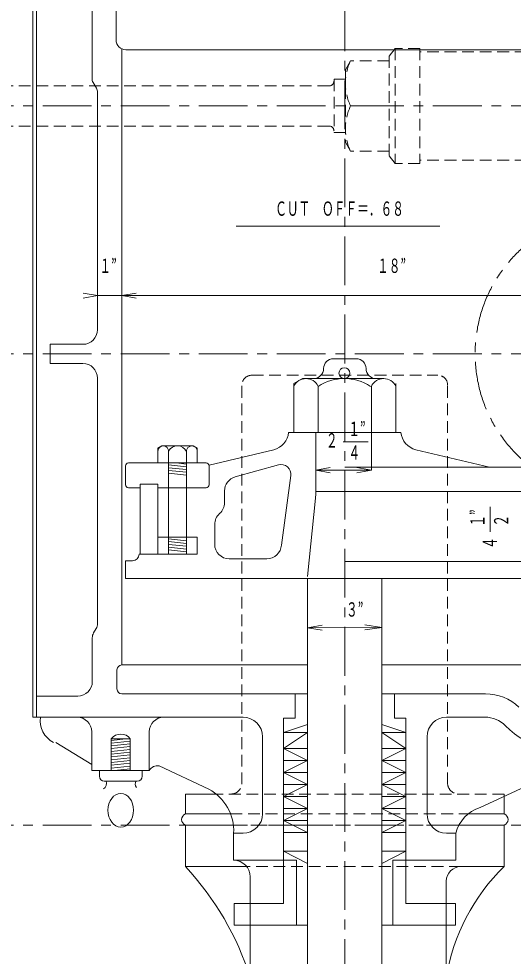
# Model space of a CAD drawing. Units: millimetres, scale not verified. Extents: x -5945 to 5945, y -4205 to 4205.
# Drawn here: x -1908 to -1401, y 1650 to 2610 of the extents above; entities that cross this region are included whole.
import ezdxf
from ezdxf.enums import TextEntityAlignment as Align

# ---------------------------------------------------------------- set-up
doc = ezdxf.new("R2010")
doc.units = ezdxf.units.MM
doc.header["$LTSCALE"] = 10
doc.linetypes.add('CHAIN1', pattern=[8, 5, -1, 1, -1])
doc.linetypes.add('DASHED1', pattern=[1.8, 1.2, -0.6])
for name, color, linetype, lineweight in [('0-0_0', 3, 'Continuous', 18), ('0-1_芯', 4, 'CHAIN1', 18), ('0-2_寸法', 2, 'Continuous', 18)]:
    doc.layers.add(name, color=color, linetype=linetype, lineweight=lineweight)
doc.styles.add('ＭＳ ゴシック', font='')
doc.styles.get('ＭＳ ゴシック').set_extended_font_data('MS Gothic')

msp = doc.modelspace()

# ---------------------------------------------------------------- linework, layer by layer
at = {"layer": '0-0_0'}
for p, q in [((-1808.57, 2683.68), (-1808.57, 2588.72)), ((-1893.86, 2672.68), (-1893.86, 1894.78)), ((-1890.26, 2672.68), (-1890.26, 1894.78)), ((-1833.18, 2631.24), (-1833.18, 2549.2)), ((-1802.6, 2579.57), (-1802.6, 1948.28)), ((-1798.57, 2578.72), (-1349.64, 2578.72)), ((-1832.11, 2545.2), (-1828.68, 2539.26)), ((-1827.6, 2535.26), (-1827.6, 2291.84)), ((-1876.02, 2276.84), (-1842.6, 2276.84)), ((-1585.71, 2262.1), (-1562.5, 2262.1)), ((-1827.6, 2242.27), (-1827.6, 1990.66)), ((-1626.36, 2236.57), (-1617.37, 2241.76)), ((-1534.04, 2241.76), (-1617.37, 2241.76)), ((-1626.36, 2186.64), (-1626.36, 2236.57)), ((-1601.32, 2186.64), (-1601.32, 2233.77)), ((-1546.89, 2186.64), (-1546.89, 2233.77)), ((-1521.84, 2186.64), (-1521.84, 2236.57)), ((-1516.56, 2186.64), (-1631.72, 2186.64)), ((-1603.98, 2122.1), (-1603.98, 2186.64)), ((-1765.7, 2170.37), (-1761.63, 2172.72)), ((-1761.63, 2172.72), (-1729.47, 2172.72)), ((-1725.4, 2170.37), (-1729.47, 2172.72)), ((-1765.7, 2155.29), (-1765.7, 2170.37)), ((-1754.65, 2061.77), (-1754.65, 2167.07)), ((-1736.45, 2061.77), (-1736.45, 2167.07)), ((-1725.4, 2155.29), (-1725.4, 2170.37)), ((-1647, 2168.87), (-1713.28, 2153.03)), ((-1501.28, 2168.87), (-1425.67, 2150.79)), ((-1798.87, 2152.29), (-1798.87, 2132.9)), ((-1716.18, 2155.29), (-1795.87, 2155.29)), ((-1754.65, 2153.28), (-1736.45, 2151.35)), ((-1746.83, 2155.29), (-1736.45, 2154.19)), ((-1713.18, 2152.29), (-1713.18, 2132.9)), ((-1642.19, 2153.31), (-1686.4, 2141.05)), ((-1754.65, 2150.44), (-1736.45, 2148.51)), ((-1754.65, 2147.6), (-1736.45, 2145.67)), ((-1754.65, 2144.76), (-1736.45, 2142.83)), ((-1629.6, 2142.36), (-1639.05, 2071.04)), ((-1574.1, 2150.79), (-1352.41, 2150.79)), ((-1783.89, 2061.91), (-1783.89, 2133.38)), ((-1783.89, 2133.38), (-1765.7, 2133.38)), ((-1765.7, 2061.84), (-1765.7, 2133.38)), ((-1795.87, 2129.9), (-1783.89, 2129.9)), ((-1765.7, 2129.9), (-1716.18, 2129.9)), ((-1697.39, 2126.59), (-1697.39, 2114.63)), ((-1603.98, 2126.18), (-1352.41, 2126.18)), ((-1604.13, 2119.1), (-1612.2, 2038.81)), ((-1707.49, 2072.04), (-1707.49, 2092.18)), ((-1725.4, 2079.27), (-1765.7, 2079.27)), ((-1765.7, 2061.84), (-1765.7, 2079.27)), ((-1754.65, 2077.48), (-1736.45, 2075.55)), ((-1725.4, 2061.84), (-1725.4, 2079.27)), ((-1754.65, 2074.64), (-1736.45, 2072.71)), ((-1754.65, 2071.8), (-1736.45, 2069.87)), ((-1754.65, 2068.96), (-1736.45, 2067.03)), ((-1754.65, 2066.12), (-1736.45, 2064.19)), ((-1725.4, 2061.84), (-1784.93, 2061.84)), ((-1692.49, 2057.04), (-1654.02, 2057.04)), ((-1798.87, 2055.11), (-1791.66, 2055.11)), ((-1798.87, 2055.11), (-1798.87, 2036.79)), ((-1574.1, 2054.16), (-1349.41, 2054.16)), ((-1798.87, 2036.79), (-1349.41, 2036.79)), ((-1612.2, 1190.76), (-1612.2, 2036.79)), ((-1536, 1190.76), (-1536, 2036.79)), ((-1831.54, 1981.18), (-1828.94, 1985.66)), ((-1832.88, 1976.18), (-1832.88, 1931.39)), ((-1807.62, 1943.28), (-1807.62, 1923.67)), ((-1802.62, 1948.28), (-1612.2, 1948.28)), ((-1345.6, 1948.28), (-1536, 1948.28)), ((-1890.26, 1916.39), (-1847.88, 1916.39)), ((-1802.62, 1918.67), (-1612.2, 1918.67)), ((-1429.76, 1918.67), (-1536, 1918.67)), ((-1893.86, 1894.78), (-1678.39, 1894.78)), ((-1430.6, 1894.78), (-1469.82, 1894.78)), ((-1833.47, 1879.78), (-1833.47, 1840.16)), ((-1774.49, 1879.78), (-1774.49, 1840.16)), ((-1658.39, 1795.82), (-1658.39, 1874.78)), ((-1489.82, 1795.82), (-1489.82, 1874.78)), ((-1833.47, 1846.33), (-1870.23, 1868.87)), ((-1794.03, 1872.61), (-1813.42, 1872.61)), ((-1813.42, 1840.16), (-1813.42, 1872.61)), ((-1798.7, 1872.61), (-1813.42, 1871.05)), ((-1794.03, 1870.27), (-1813.42, 1868.21)), ((-1794.03, 1867.43), (-1813.42, 1865.37)), ((-1794.03, 1864.59), (-1813.42, 1862.53)), ((-1794.03, 1840.16), (-1794.03, 1872.61)), ((-1794.03, 1861.75), (-1813.42, 1859.69)), ((-1794.03, 1858.91), (-1813.42, 1856.85)), ((-1794.03, 1856.07), (-1813.42, 1854.01)), ((-1612.2, 1862.59), (-1636.78, 1862.59)), ((-1536, 1862.59), (-1511.43, 1862.59)), ((-1435.4, 1802.11), (-1315.26, 1858.26)), ((-1794.03, 1853.23), (-1813.42, 1851.17)), ((-1794.03, 1850.4), (-1813.42, 1848.34)), ((-1794.03, 1847.56), (-1813.42, 1845.5)), ((-1794.03, 1844.72), (-1813.42, 1842.66)), ((-1713.41, 1821.01), (-1764.41, 1844.9)), ((-1612.2, 1850.33), (-1636.78, 1850.33)), ((-1536, 1850.33), (-1511.43, 1850.33)), ((-1833.47, 1840.16), (-1774.49, 1840.16)), ((-1825.64, 1839.78), (-1825.64, 1834.27)), ((-1794.03, 1841.88), (-1810.22, 1840.16)), ((-1781.81, 1839.78), (-1781.81, 1834.27)), ((-1612.2, 1838.06), (-1636.78, 1838.06)), ((-1536, 1838.06), (-1511.43, 1838.06)), ((-1820.64, 1829.27), (-1786.81, 1829.27)), ((-1612.2, 1825.79), (-1636.78, 1825.79)), ((-1536, 1825.79), (-1511.43, 1825.79)), ((-1737.4, 1815.99), (-1737.4, 1795.68)), ((-1705.94, 1815.99), (-1737.4, 1815.99)), ((-1612.2, 1813.52), (-1636.78, 1813.52)), ((-1536, 1813.52), (-1511.43, 1813.52)), ((-1410.81, 1813.61), (-1410.81, 1795.68)), ((-1612.2, 1801.25), (-1636.78, 1801.25)), ((-1536, 1801.25), (-1511.43, 1801.25)), ((-1691.23, 1795.68), (-1737.4, 1795.68)), ((-1612.2, 1788.98), (-1636.78, 1788.98)), ((-1636.78, 1788.98), (-1612.2, 1776.71)), ((-1536, 1788.98), (-1511.43, 1788.98)), ((-1511.43, 1788.98), (-1536, 1776.71)), ((-1447.75, 1795.68), (-1410.81, 1795.68)), ((-1737.4, 1784.06), (-1737.4, 1741.64)), ((-1688.34, 1784.06), (-1737.4, 1784.06)), ((-1457.19, 1784.06), (-1410.81, 1784.06)), ((-1410.81, 1784.06), (-1410.81, 1741.64)), ((-1678.39, 1775.82), (-1688.04, 1775.82)), ((-1688.04, 1748.26), (-1688.04, 1775.82)), ((-1612.2, 1776.71), (-1636.78, 1776.71)), ((-1536, 1776.71), (-1511.43, 1776.71)), ((-1469.82, 1775.82), (-1460.17, 1775.82)), ((-1460.17, 1748.26), (-1460.17, 1775.82)), ((-1636.78, 1757.45), (-1612.2, 1757.45)), ((-1636.78, 1757.45), (-1612.2, 1745)), ((-1511.43, 1757.45), (-1536, 1757.45)), ((-1511.43, 1757.45), (-1536, 1745)), ((-1737.4, 1741.64), (-1674.57, 1741.64)), ((-1688.04, 1748.26), (-1623.47, 1748.26)), ((-1623.47, 1681.71), (-1623.47, 1748.26)), ((-1460.17, 1748.26), (-1524.74, 1748.26)), ((-1524.74, 1681.71), (-1524.74, 1748.26)), ((-1410.81, 1741.64), (-1455.11, 1741.64)), ((-1671.04, 1731.26), (-1671.04, 1627.92)), ((-1470.11, 1726.64), (-1470.11, 1627.92)), ((-1687.46, 1703.91), (-1636.78, 1703.91)), ((-1687.46, 1703.91), (-1687.46, 1681.71)), ((-1460.75, 1703.91), (-1511.43, 1703.91)), ((-1460.75, 1703.91), (-1460.75, 1681.71)), ((-1687.46, 1681.71), (-1612.2, 1681.71)), ((-1460.75, 1681.71), (-1536, 1681.71))]:
    msp.add_line(p, q, dxfattribs=at)
at = {"layer": '0-0_0', "color": 1, "linetype": 'DASHED1'}
for p, q in [((-1522.63, 2579.92), (-1528.7, 2572.21)), ((-1497.15, 2579.92), (-1522.63, 2579.92)), ((-1522.63, 2579.92), (-1522.63, 2462.19)), ((-1497.15, 2579.92), (-1497.15, 2462.19)), ((-1351.81, 2576.44), (-1497.15, 2576.44)), ((-1568.2, 2567.45), (-1573.52, 2558.23)), ((-1528.7, 2567.45), (-1568.2, 2567.45)), ((-1528.7, 2572.21), (-1528.7, 2469.91)), ((-1573.52, 2558.23), (-1573.52, 2483.88)), ((-1585.17, 2548.38), (-1585.17, 2493.73)), ((-1573.52, 2548.38), (-1585.17, 2548.38)), ((-1590.17, 2541.64), (-2119.65, 2541.64)), ((-1568.2, 2521.06), (-1528.7, 2521.06)), ((-1590.17, 2500.47), (-2119.65, 2500.47)), ((-1573.52, 2493.73), (-1585.17, 2493.73)), ((-1568.2, 2474.67), (-1573.52, 2483.88)), ((-1528.7, 2474.67), (-1568.2, 2474.67)), ((-1522.63, 2462.19), (-1528.7, 2469.91)), ((-1497.15, 2462.19), (-1522.63, 2462.19)), ((-1351.81, 2465.67), (-1497.15, 2465.67)), ((-1669.55, 2245.11), (-1478.73, 2245.11)), ((-1679.55, 1826.15), (-1679.55, 2235.11)), ((-1468.73, 1826.15), (-1468.73, 2235.11)), ((-1410.81, 1815.99), (-1705.94, 1815.99)), ((-1410.81, 1815.99), (-1410.81, 1813.61)), ((-1691.23, 1795.68), (-1447.75, 1795.68)), ((-1688.34, 1784.06), (-1457.19, 1784.06)), ((-1455.11, 1741.64), (-1674.57, 1741.64))]:
    msp.add_line(p, q, dxfattribs=at)
at = {"layer": '0-0_0'}
for points in [[(-1876.02, 2276.84), (-1876.02, 2257.27), (-1842.6, 2257.27)], [(-1625.06, 1918.67), (-1625.06, 1893.6), (-1636.78, 1893.6), (-1636.78, 1703.91)], [(-1523.15, 1918.67), (-1523.15, 1893.6), (-1511.43, 1893.6), (-1511.43, 1703.91)], [(-1612.2, 1878.95), (-1636.78, 1878.95), (-1612.2, 1887.42)], [(-1536, 1878.95), (-1511.43, 1878.95), (-1536, 1887.42)], [(-1612.2, 1878.95), (-1636.78, 1862.59), (-1612.2, 1850.33), (-1636.78, 1838.06)], [(-1536, 1878.95), (-1511.43, 1862.59), (-1536, 1850.33), (-1511.43, 1838.06)], [(-1636.78, 1838.06), (-1612.2, 1825.79), (-1636.78, 1813.52)], [(-1511.43, 1838.06), (-1536, 1825.79), (-1511.43, 1813.52)], [(-1636.78, 1813.52), (-1612.2, 1801.25), (-1636.78, 1788.98)], [(-1511.43, 1813.52), (-1536, 1801.25), (-1511.43, 1788.98)]]:
    msp.add_lwpolyline(points, dxfattribs=at)
msp.add_circle((-1574.58, 2247.33), 5.56, dxfattribs=at)
for centre, radius, start, end in [((-1798.57, 2588.72), 10, 180, 270), ((-1825.18, 2549.2), 8, 180, 210), ((-1835.6, 2535.26), 8, 0, 30), ((-1842.6, 2291.84), 15, 270, 0), ((-1585.71, 2251.93), 10.17, 90, 180), ((-1562.5, 2251.93), 10.17, 0, 90), ((-1842.6, 2242.27), 15, 0, 90), ((-1606.05, 2251.93), 10.17, 270, 0), ((-1542.16, 2251.93), 10.17, 180, 270), ((-1613.84, 2227.97), 13.8, 24.84292, 155.15708), ((-1574.58, 2193.06), 48.71, 56.70021, 123.29979), ((-1534.37, 2227.97), 13.8, 24.84292, 155.15708), ((-1651.65, 2188.33), 20, 283.44217, 355.16318), ((-1496.63, 2188.32), 20, 184.83215, 256.55315), ((-1760.17, 2167.19), 5.53, 358.6602, 181.3398), ((-1745.62, 2162.6), 10.19, 25.97859, 152.39445), ((-1730.93, 2167.19), 5.53, 358.6602, 181.3398), ((-1795.87, 2152.29), 3, 90, 180), ((-1716.18, 2152.29), 3, 0, 90), ((-1639.51, 2143.68), 10, 352.45089, 105.50638), ((-1795.87, 2132.9), 3, 180, 270), ((-1716.18, 2132.9), 3, 270, 0), ((-1682.39, 2126.59), 15, 105.50638, 180), ((-1712.39, 2114.63), 15, 311.5475, 0), ((-1633.98, 2122.1), 30, 354.25718, 0), ((-1692.49, 2092.18), 15, 131.5475, 180), ((-1692.49, 2072.04), 15, 180, 270), ((-1654.02, 2072.04), 15, 270, 356.17051), ((-1791.66, 2061.84), 6.73, 270, 0), ((-1837.6, 1990.66), 10, 330, 360), ((-1822.88, 1976.18), 10, 150, 180), ((-1802.62, 1943.28), 5, 90, 180), ((-1847.88, 1931.39), 15, 270, 360), ((-1802.62, 1923.67), 5, 180, 270), ((-1342.31, 1952.7), 94.6, 224.88333, 341.80568), ((-1429.76, 1868.67), 50, 46.90808, 90), ((-1861.02, 1891.26), 25.25, 171.9957, 242.50451), ((-1848.47, 1879.78), 15, 360, 90), ((-1759.49, 1879.78), 15, 90, 180), ((-1678.39, 1874.78), 20, 0, 90), ((-1469.82, 1874.78), 20, 90, 180), ((-1430.6, 1864.78), 30, 44.88333, 90), ((-1803.73, 1865.39), 12.09, 36.67281, 143.32719), ((-1765.97, 1835.14), 9.88, 80.90458, 149.50672), ((-1820.64, 1834.27), 5, 180, 270), ((-1825.76, 1827.21), 7.46, 306.3616, 16.06453), ((-1782.4, 1826.42), 6.42, 153.64846, 214.4444), ((-1786.81, 1834.27), 5, 270, 0), ((-1736.81, 1778.16), 48.83, 357.25252, 61.36461), ((-1425.44, 1767.92), 35.62, 106.24278, 167.17958), ((-1735.12, 1789.87), 6.24, 111.45156, 248.54844), ((-1678.39, 1795.82), 20, 270, 0), ((-1469.82, 1795.82), 20, 180, 270), ((-1413.09, 1789.87), 6.24, 291.45156, 68.54844), ((-1957.13, 1537.19), 300.13, 17.59529, 42.93708), ((-1688.04, 1731.26), 17, 0, 90), ((-1455.11, 1726.64), 15, 90, 180), ((-1269.23, 1595.49), 203.47, 134.09046, 170.83072)]:
    msp.add_arc(centre, radius, start, end, dxfattribs=at)
at = {"layer": '0-0_0', "color": 1, "linetype": 'DASHED1'}
for centre, radius, start, end in [((-1520.3, 2544.25), 53.22, 154.16265, 205.83735), ((-1590.17, 2546.64), 5, 270, 0), ((-1520.3, 2497.86), 53.22, 154.16265, 205.83735), ((-1590.17, 2495.47), 5, 0, 90), ((-1669.55, 2235.11), 10, 90, 180), ((-1478.73, 2235.11), 10, 360, 90), ((-1690.87, 1827.37), 11.38, 269.20067, 353.82359), ((-1457.41, 1827.37), 11.38, 186.17641, 270.79933)]:
    msp.add_arc(centre, radius, start, end, dxfattribs=at)
at = {"layer": '0-0_0'}
msp.add_ellipse((-1803.73, 1799.4), major_axis=(0, 17.22), ratio=0.761996, dxfattribs=at)
at = {"layer": '0-1_芯'}
for p, q in [((-1574.1, -3262.7), (-1574.1, 3120.85)), ((-3323.77, 2521.06), (3217.37, 2521.06)), ((-3323.77, 2267.06), (3217.37, 2267.06)), ((-3323.77, 1784.06), (3217.37, 1784.06))]:
    msp.add_line(p, q, dxfattribs=at)
msp.add_circle((-1294.74, 2267.06), 145.83, dxfattribs=at)
msp.add_circle((-1294.74, 2267.06), 145.83, dxfattribs=at)
at = {"layer": '0-2_寸法'}
for p, q in [((-1685.5, 2398.04), (-1476.77, 2398.04)), ((-1827.6, 2326.74), (-1842.38, 2324.14)), ((-1802.6, 2326.74), (-1787.83, 2329.35)), ((-1802.6, 2326.74), (-1320.6, 2326.74)), ((-1802.6, 2326.74), (-1787.83, 2324.14)), ((-1546.89, 2147.88), (-1546.89, 2186.64)), ((-1575.86, 2176.98), (-1550.22, 2176.98)), ((-1603.98, 2147.88), (-1589.21, 2145.28)), ((-1546.89, 2147.88), (-1561.66, 2150.48)), ((-1546.89, 2147.88), (-1561.66, 2145.28)), ((-1425.01, 2084.6), (-1425.01, 2110.24)), ((-1536, 1986.75), (-1553.57, 1989.34)), ((-1612.2, 1986.43), (-1597.43, 1983.83)), ((-1536, 1986.75), (-1553.57, 1984.13))]:
    msp.add_line(p, q, dxfattribs=at)
for points in [[(-1799.1, 2326.74), (-1827.6, 2326.74), (-1842.38, 2329.35)], [(-1546.89, 2147.88), (-1603.98, 2147.88), (-1589.21, 2150.48)], [(-1536, 1986.75), (-1612.2, 1986.43), (-1597.43, 1989.03)]]:
    msp.add_lwpolyline(points, dxfattribs=at)

# ---------------------------------------------------------------- texts
at = {"layer": '0-2_寸法', "style": 'ＭＳ ゴシック', "width": 0.6}
for s, p in [('ＣＵＴ\u3000ＯＦＦ＝．６８', (-1645.5, 2404.15)), ('１”', (-1825.6, 2345.57)), ('１８”', (-1541.09, 2345.57)), ('１”', (-1570.55, 2178.48)), ('２', (-1593.41, 2166.71)), ('４', (-1570.39, 2154.09)), ('３”', (-1572.84, 1993.4))]:
    msp.add_text(s, height=14.66, dxfattribs=at).set_placement(p, align=Align.BOTTOM_LEFT)
for s, p in [('１”', (-1426.5, 2089.91)), ('２', (-1402.11, 2090.07)), ('４', (-1413.83, 2067.24))]:
    msp.add_text(s, height=14.66, rotation=90, dxfattribs=at).set_placement(p, align=Align.BOTTOM_LEFT)

doc.saveas('drawing.dxf')
